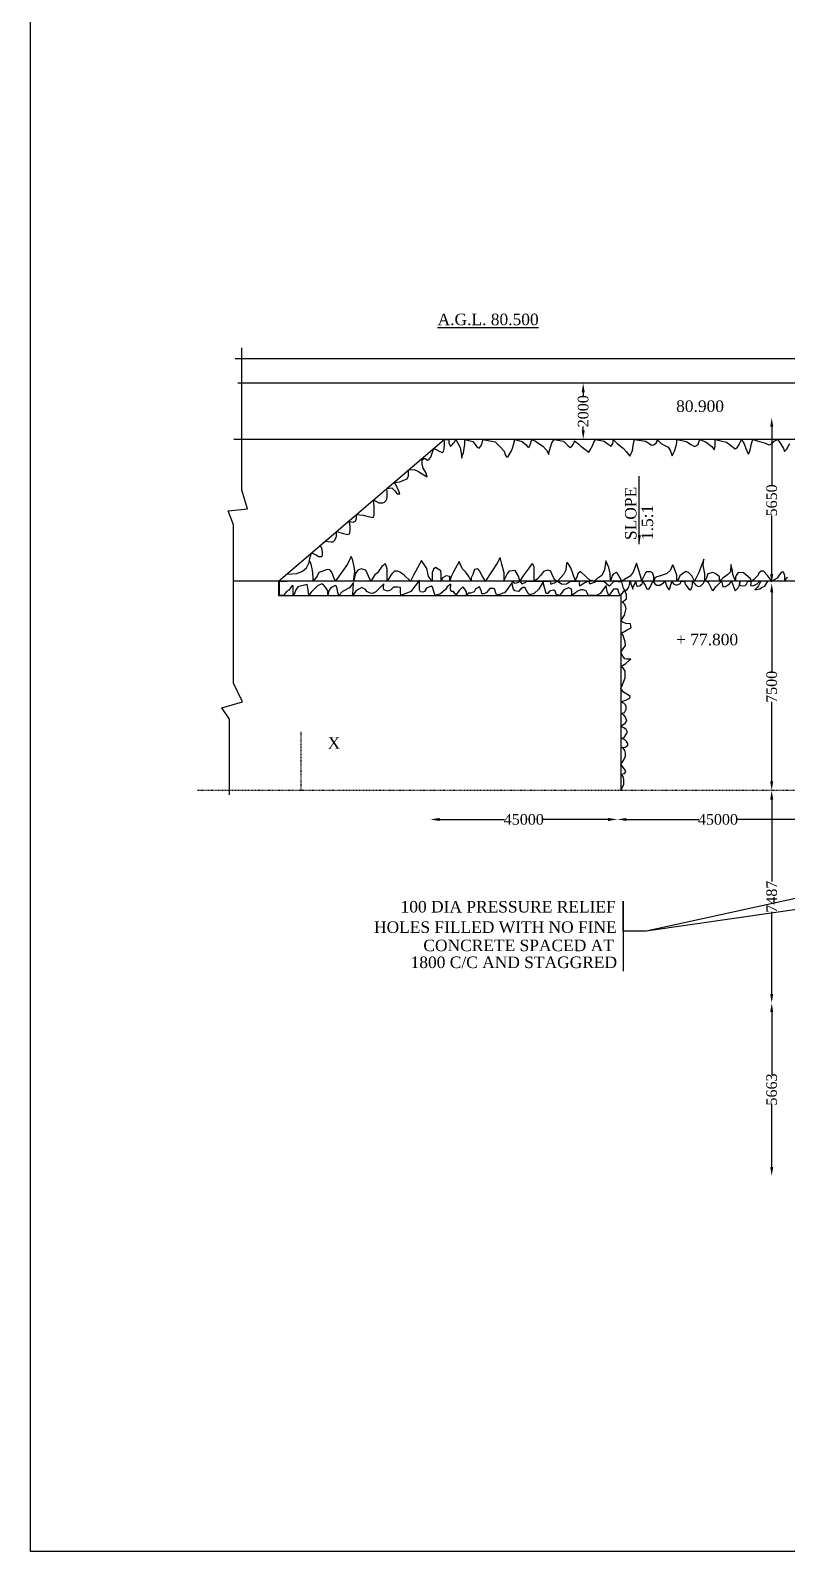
# Model space of a CAD drawing. Header units: millimetres. Extents: x -109570 to 230732, y -246061 to 110368.
# Drawn here: x 1161 to 26097, y 10129 to 60249 of the extents above; entities that cross this region are included whole.
import ezdxf

# ---------------------------------------------------------------- set-up
doc = ezdxf.new("R2010")
doc.units = ezdxf.units.MM
doc.header["$MEASUREMENT"] = 0
doc.header["$PDMODE"] = 33
doc.header["$PDSIZE"] = 500
doc.linetypes.add('ACAD_ISO03W100', pattern=[30, 12, -18])
for name, color, linetype in [('DIM', 5, 'Continuous'), ('DOT LINE', 3, 'ACAD_ISO03W100'), ('DWG. LINE', 1, 'Continuous'), ('HATCH', 2, 'Continuous'), ('TEXT', 7, 'Continuous'), ('TITLE', 7, 'Continuous')]:
    doc.layers.add(name, color=color, linetype=linetype)
doc.styles.get("Standard").update_dxf_attribs({"font": 'TIMES.TTF', "height": 350})
doc.dimstyles.get("Standard").update_dxf_attribs({"dimtxt": 350, "dimasz": 300, "dimexe": 0.18, "dimexo": 0.0625, "dimgap": 0.09, "dimtad": 0, "dimdec": 0, "dimzin": 0, "dimdsep": 46, "dimtxsty": 'Standard', "dimcen": 0.09, "dimse1": 1, "dimse2": 1, "dimclrd": 5, "dimclre": 5, "dimclrt": 4, "dimadec": 0, "dimazin": 0, "dimtfac": 1, "dimtdec": 0, "dimtofl": 0, "dimtmove": 0, "dimatfit": 3, "dimfxl": 1, "dimtolj": 1, "dimtzin": 0, "dimarcsym": 0})

# ---------------------------------------------------------------- blocks, each defined once
blk = doc.blocks.new('*D37')
at = {"layer": 'Defpoints', "color": 0}
for p in [(19390, 48629), (19402, 48629), (19402, 46775)]:
    blk.add_point(p, dxfattribs=at)
at = {"layer": 'DIM', "color": 5, "lineweight": -2}
for p, q in [((19390, 48329), (19390, 48204)), ((19390, 47075), (19390, 47200))]:
    blk.add_line(p, q, dxfattribs=at)
at = {"layer": 'DIM', "color": 5}
for points in [[(19340, 48329), (19440, 48329), (19390, 48629)], [(19340, 47075), (19440, 47075), (19390, 46775)]]:
    blk.add_solid(points, dxfattribs=at)
at = {"layer": 'DIM', "color": 4, "insert": (19390, 47702), "char_height": 350, "attachment_point": 5, "rotation": 90}
blk.add_mtext('\\A1;2000', dxfattribs=at)
blk = doc.blocks.new('*D39')
at = {"layer": 'Defpoints', "color": 0}
for p in [(25652, 47491), (25606, 42036), (25652, 42036)]:
    blk.add_point(p, dxfattribs=at)
at = {"layer": 'DIM', "color": 5, "lineweight": -2}
for p, q in [((25606, 47191), (25606, 45259)), ((25606, 42336), (25606, 44268))]:
    blk.add_line(p, q, dxfattribs=at)
at = {"layer": 'DIM', "color": 5}
for points in [[(25556, 47191), (25656, 47191), (25606, 47491)], [(25556, 42336), (25656, 42336), (25606, 42036)]]:
    blk.add_solid(points, dxfattribs=at)
at = {"layer": 'DIM', "color": 4, "insert": (25606, 44764), "char_height": 350, "attachment_point": 5, "rotation": 90}
blk.add_mtext('\\A1;5650', dxfattribs=at)
blk = doc.blocks.new('*D40')
at = {"layer": 'Defpoints', "color": 0}
for p in [(25652, 42036), (25606, 35206), (25606, 35206)]:
    blk.add_point(p, dxfattribs=at)
at = {"layer": 'DIM', "color": 5, "lineweight": -2}
for p, q in [((25606, 41736), (25606, 39119)), ((25606, 35506), (25606, 38123))]:
    blk.add_line(p, q, dxfattribs=at)
at = {"layer": 'DIM', "color": 5}
for points in [[(25556, 41736), (25656, 41736), (25606, 42036)], [(25556, 35506), (25656, 35506), (25606, 35206)]]:
    blk.add_solid(points, dxfattribs=at)
at = {"layer": 'DIM', "color": 4, "insert": (25606, 38621), "char_height": 350, "attachment_point": 5, "rotation": 90}
blk.add_mtext('\\A1;7500', dxfattribs=at)
blk = doc.blocks.new('*D41')
at = {"layer": 'Defpoints', "color": 0}
for p in [(25606, 35206), (25606, 28205), (25975, 28205)]:
    blk.add_point(p, dxfattribs=at)
at = {"layer": 'DIM', "color": 5, "lineweight": -2}
for p, q in [((25606, 34906), (25606, 32202)), ((25606, 28505), (25606, 31210))]:
    blk.add_line(p, q, dxfattribs=at)
at = {"layer": 'DIM', "color": 5}
for points in [[(25556, 34906), (25656, 34906), (25606, 35206)], [(25556, 28505), (25656, 28505), (25606, 28205)]]:
    blk.add_solid(points, dxfattribs=at)
at = {"layer": 'DIM', "color": 4, "insert": (25606, 31706), "char_height": 350, "attachment_point": 5, "rotation": 90}
blk.add_mtext('\\A1;7487', dxfattribs=at)
blk = doc.blocks.new('*D42')
at = {"layer": 'Defpoints', "color": 0}
for p in [(25975, 28205), (25283, 22502), (25606, 22502)]:
    blk.add_point(p, dxfattribs=at)
at = {"layer": 'DIM', "color": 5, "lineweight": -2}
for p, q in [((25606, 27905), (25606, 25837)), ((25606, 22802), (25606, 24871))]:
    blk.add_line(p, q, dxfattribs=at)
at = {"layer": 'DIM', "color": 5}
for points in [[(25556, 27905), (25656, 27905), (25606, 28205)], [(25556, 22802), (25656, 22802), (25606, 22502)]]:
    blk.add_solid(points, dxfattribs=at)
at = {"layer": 'DIM', "color": 4, "insert": (25606, 25354), "char_height": 350, "attachment_point": 5, "rotation": 90}
blk.add_mtext('\\A1;5663', dxfattribs=at)
blk = doc.blocks.new('*D43')
at = {"layer": 'Defpoints', "color": 0}
for p in [(14352, 34303), (20511, 34303), (20511, 34252)]:
    blk.add_point(p, dxfattribs=at)
at = {"layer": 'DIM', "color": 5, "lineweight": -2}
for p, q in [((14652, 34252), (16799, 34252)), ((20211, 34252), (18064, 34252))]:
    blk.add_line(p, q, dxfattribs=at)
at = {"layer": 'DIM', "color": 5}
for points in [[(14652, 34302), (14652, 34202), (14352, 34252)], [(20211, 34302), (20211, 34202), (20511, 34252)]]:
    blk.add_solid(points, dxfattribs=at)
at = {"layer": 'DIM', "color": 4, "insert": (17432, 34252), "char_height": 350, "attachment_point": 5}
blk.add_mtext('\\A1;45000', dxfattribs=at)
blk = doc.blocks.new('*D44')
at = {"layer": 'Defpoints', "color": 0}
for p in [(20511, 34303), (27155, 34252), (27155, 34252)]:
    blk.add_point(p, dxfattribs=at)
at = {"layer": 'DIM', "color": 5, "lineweight": -2}
for p, q in [((20811, 34252), (23200, 34252)), ((26855, 34252), (24466, 34252))]:
    blk.add_line(p, q, dxfattribs=at)
at = {"layer": 'DIM', "color": 5}
for points in [[(20811, 34302), (20811, 34202), (20511, 34252)], [(26855, 34302), (26855, 34202), (27155, 34252)]]:
    blk.add_solid(points, dxfattribs=at)
at = {"layer": 'DIM', "color": 4, "insert": (23833, 34252), "char_height": 350, "attachment_point": 5}
blk.add_mtext('\\A1;45000', dxfattribs=at)

msp = doc.modelspace()

# ---------------------------------------------------------------- linework, layer by layer
at = {"layer": 'DIM'}
msp.add_lwpolyline([(20708, 30574.4), (20708, 31563.9), (20708, 29254.9)], dxfattribs=at)
at = {"layer": 'DOT LINE'}
for p, q in [((10094.4, 35206.5), (10094.4, 37135.5)), ((152500.5, 35206.5), (6645.5, 35206.5))]:
    msp.add_line(p, q, dxfattribs=at)
at = {"layer": 'DWG. LINE'}
for p, q in [((9344.9, 41625.9), (20634.3, 41625.9)), ((20634.3, 41625.9), (20634.3, 35206.5))]:
    msp.add_line(p, q, dxfattribs=at)
msp.add_lwpolyline([(7913.4, 49438.6), (36836.6, 49438.6, 0.4142136), (37636.6, 50238.6), (37636.6, 57202.6)], format="xyb", dxfattribs=at)
for points in [[(7730.1, 35061.1), (7730.1, 37553.9), (7475.6, 37931.9), (8160.4, 38125.4), (7856.7, 38738.4), (7856.7, 43959.4), (7685.2, 44415.2), (8316.9, 44489.5), (8131.1, 45101.9), (8131.1, 49788)], [(38508.6, 35206.5), (38508.6, 48629.2), (7999, 48629.2)], [(28626.7, 46774.8), (7874.4, 46774.8)], [(9344.9, 42105), (14803.1, 46774.8)], [(37206.1, 39256.9), (28092.2, 42105), (7846.5, 42105)], [(9344.9, 42105), (9344.9, 41625.9)]]:
    msp.add_lwpolyline(points, dxfattribs=at)
at = {"layer": 'HATCH'}
for points in [[(9614.7, 42335.8), (9950.8, 42353.8), (10134.2, 42429.5), (10261.8, 42541), (10357.5, 42716.3), (10377.5, 42851.7), (10433.3, 43036.2), (10580, 42968.5), (10658.8, 42918.1), (10766, 42915), (10791.3, 42962.2), (10797.6, 43044.1), (10781.8, 43144.9), (10759.7, 43211), (10708.1, 43271.3), (10885.9, 43423.4), (11081.8, 43401.1), (11148, 43404.2), (11189, 43438.9), (11248.9, 43539.7), (11252.1, 43583.7), (11252.1, 43618.4), (11259.2, 43742.8), (11482.7, 43669.4), (11615.1, 43644.2), (11690.8, 43669.4), (11709.7, 43811.1), (11709.7, 43896.1), (11694, 43987.5), (11694, 44019), (11646.7, 44074.3), (11807.7, 44041.8), (11880.2, 44076.5), (11914.9, 44164.6), (11914.9, 44208.7), (11914.9, 44237.1), (11913.1, 44302.2), (12136, 44271.9), (12303.1, 44234.1), (12467, 44202.6), (12467, 44202.6), (12492.3, 44290.8), (12492.3, 44363.3), (12492.3, 44542.8), (12486, 44693.9), (12472.9, 44781.1), (12646.9, 44685.4), (12785.7, 44685.4), (12842.4, 44707.5), (12877.1, 44754.7), (12911.8, 44811.4), (12924.4, 44874.4), (12924.4, 44956.3), (12924.4, 45044.4), (12915, 45159.4), (13079.4, 45180.2), (13174, 45082.6), (13259.1, 44975.5), (13341.1, 44975.5), (13319, 45044.8), (13255.9, 45186.5), (13208.6, 45284.1), (13146.2, 45357.2), (13338.7, 45375.7), (13502.8, 45437.7), (13582.6, 45477.6), (13629.1, 45572.8), (13626.5, 45768.1), (13817.8, 45781.8), (13941.9, 45730.9), (14024, 45668.9), (14245.7, 45538.2), (14199.1, 45682.2), (14112.6, 45826.1), (14081.6, 45941.3), (14081.6, 46038.7), (14083.8, 46098.5), (14112.6, 46122.8), (14145.9, 46140.5), (14181.4, 46140.5), (14221.3, 46114), (14252.3, 46087.4), (14278.9, 46098.5), (14312.2, 46127.3), (14365.4, 46187.1), (14468, 46488), (14514.4, 46454.2), (14658.5, 46370.1), (14753.9, 46339.1), (14780.5, 46376.7), (14809.3, 46467.5), (14815.9, 46591.5), (14815.9, 46669), (14803.1, 46774.8), (14958, 46774.8), (14955.5, 46658), (15012.9, 46543.5), (15012.9, 46543.5), (15047.8, 46575.8), (15075.2, 46603.2), (15107.6, 46638.1), (15135, 46675.4), (15192.3, 46774.8), (15257.1, 46653), (15329.4, 46503.6), (15376.8, 46257.2), (15391.7, 46152.6), (15384.2, 46204.9), (15446.6, 46326.9), (15488.9, 46618.1), (15488.9, 46774.8), (15749.1, 46707.4), (15888.7, 46518.2), (15961, 46488.3), (16013.3, 46555.6), (16048.2, 46630.2), (16080.6, 46732.3), (16080.6, 46774.8), (16487.6, 46695), (16627.2, 46550.6), (16779.3, 46388.8), (16831.6, 46239.4), (16876.5, 46189.6), (16918.8, 46209.6), (17026, 46396.3), (17060.9, 46480.9), (17093.3, 46590.4), (17125.7, 46714.9), (17125.7, 46774.8), (17373, 46700.3), (17510.1, 46598.3), (17555, 46526.1), (17604.8, 46508.6), (17617.3, 46548.5), (17667.2, 46645.6), (17679.6, 46702.8), (17689.6, 46737.7), (17689.6, 46774.8), (17819.2, 46712.8), (18056, 46548.5), (18175.6, 46421.5), (18255.4, 46277.1), (18241.3, 46302.6), (18322.7, 46555.9), (18360.1, 46663), (18427.4, 46774.8), (18737.5, 46713.1), (18882, 46576.2), (18959.3, 46506.5), (19026.6, 46558.8), (19056.5, 46611.1), (19093.9, 46675.8), (19103.9, 46728.1), (19241, 46621), (19315.7, 46553.8), (19487.7, 46419.4), (19537.6, 46374.6), (19577.4, 46349.7), (19604.9, 46409.4), (19707.1, 46586.2), (19739.5, 46678.3), (19791.8, 46774.8), (20079.2, 46715.6), (20213.8, 46618.5), (20308.5, 46551.3), (20335.9, 46586.2), (20365.8, 46640.9), (20380.8, 46688.2), (20380.8, 46774.8), (20517.9, 46623.5), (20704.8, 46481.6), (20802, 46379.5), (20924.5, 46217.3), (21016.8, 46404), (21039.2, 46573.3), (21066.6, 46740.1), (21066.6, 46774.8), (21458.5, 46713.1), (21645.4, 46586.2), (21705.2, 46591.2), (21792.5, 46648.4), (21829.9, 46708.2), (21829.9, 46774.8), (21974.4, 46631), (22191.3, 46514), (22256.1, 46416.9), (22328.8, 46227.2), (22403.6, 46381.5), (22460.9, 46565.7), (22480.8, 46667.8), (22480.8, 46774.8), (22795.8, 46700.2), (22940.4, 46600.7), (23055, 46535.9), (23127.3, 46573.3), (23179.7, 46618.1), (23204.6, 46687.8), (23239.5, 46774.8), (23443.9, 46687.8), (23630.8, 46538.4), (23708.1, 46426.4), (23743, 46555.8), (23743, 46774.8), (24110.2, 46680.3), (24287.2, 46545.9), (24399.4, 46461.3), (24474.1, 46521), (24529, 46600.7), (24571.3, 46680.3), (24611.2, 46774.8), (24696, 46625.6), (24758.3, 46468.7), (24813.1, 46344.3), (24835.5, 46289.5), (24835.5, 46289.5), (24877.9, 46354.2), (24890.4, 46431.4), (24915.3, 46531), (24945.2, 46643), (24980.1, 46774.8), (25392.1, 46653.2), (25511.7, 46598.5), (25554.1, 46610.9), (25623.9, 46640.8), (25683.7, 46713), (25753.5, 46747.8), (25795.9, 46774.8), (25870.7, 46675.7), (25992.8, 46469), (26030.2, 46376.9), (26095, 46436.7), (26202.2, 46635.8)], [(26126.1, 42227.6), (26079.6, 42196.6), (26042, 42105), (26034.3, 42291.7), (25990, 42402.3), (25990, 42402.3), (25925.8, 42400.1), (25868.2, 42322.7), (25832.8, 42269.6), (25788.6, 42203.3), (25613.7, 42105), (25467.6, 42285.1), (25332.5, 42428.8), (25257.3, 42435.4), (25195.3, 42373.5), (25135.5, 42276.2), (25022.6, 42163.5), (24949.6, 42105), (24894.2, 42192.2), (24670.6, 42382.4), (24498, 42391.2), (24458.1, 42320.5), (24407.2, 42243.1), (24407.2, 42105), (24326.6, 42325.1), (24317.7, 42444.5), (24262.4, 42647.9), (24251.3, 42415.7), (24153.9, 42322.8), (23992.3, 42203.4), (23883.8, 42105), (23883.8, 42245.5), (23766.5, 42349.4), (23664.7, 42393.6), (23500.8, 42349.4), (23454.3, 42214.5), (23396.8, 42105), (23396.8, 42342.7), (23343.7, 42630.2), (23371.9, 42830), (23201.5, 42390), (23057.6, 42105), (22969.1, 42275), (22860.6, 42392.2), (22778.7, 42418.8), (22661.3, 42341.4), (22579.4, 42277.2), (22506.4, 42129.1), (22482, 42105), (22482, 42304.8), (22363.6, 42597.1), (22334.8, 42643.5), (22268.4, 42462.2), (22153.3, 42356.1), (21936.3, 42280.9), (21814.6, 42241.1), (21754.8, 42205.7), (21719.4, 42105), (21714.9, 42254.4), (21677.3, 42376), (21608.7, 42413.6), (21513.5, 42413.6), (21489.1, 42411.4), (21449.3, 42380.4), (21420.5, 42329.6), (21367.4, 42223.4), (21327.5, 42132.8), (21327.5, 42105), (21278.8, 42267.6), (21239, 42418), (21150.4, 42692.2), (21037.5, 42402.5), (20933.5, 42267.6), (20809.5, 42190.3), (20661.2, 42105), (20517.4, 42355.2), (20474, 42391.4), (20374.4, 42331.7), (20341.2, 42278.7), (20316.9, 42183.6), (20290.3, 42105), (20283.7, 42356.1), (20230.5, 42552.8), (20137.5, 42769.5), (20093.3, 42477.7), (20004.7, 42291.9), (19838.7, 42177), (19767.9, 42105), (19741.3, 42105), (19604, 42135), (19500, 42238.9), (19296.3, 42424.6), (19212.2, 42345), (19174.6, 42234.5), (19136.9, 42152.6), (19136.9, 42105), (19047.3, 42351.2), (18983.6, 42542.1), (18898.6, 42680), (18845.5, 42726), (18827.8, 42605.8), (18820.7, 42460.8), (18753.5, 42337), (18541.1, 42105), (18452.6, 42146.1), (18371.1, 42308.7), (18318, 42432.5), (18218.9, 42464.3), (18084.4, 42421.9), (17978.2, 42294.6), (17882.6, 42185), (17776.4, 42105), (17772.8, 42301.7), (17772.8, 42577.5), (17740.9, 42644.7), (17698.5, 42676.5), (17592.3, 42528), (17464.8, 42358.2), (17401.1, 42262.8), (17302, 42105), (17252.4, 42266.3), (17146.2, 42457.2), (16951.5, 42432.5), (16891.3, 42365.3), (16845.2, 42276.9), (16788.6, 42142.5), (16788.6, 42105), (16788.6, 42379.7), (16702.3, 42659.1), (16649.2, 42881.8), (16557.2, 42690.9), (16366, 42415.1), (16273.9, 42277.2), (16171.3, 42105), (16061.5, 42280.7), (15973, 42439.8), (15919.9, 42507), (15806.6, 42482.3), (15750, 42323.2), (15700.4, 42210), (15700.4, 42105), (15615.4, 42256), (15516.3, 42404.5), (15395.9, 42524.7), (15303.9, 42754.5), (15109.2, 42415.1), (15038.4, 42256), (14988.8, 42105), (14988.8, 42251.2), (14874, 42279.5), (14750.1, 42208.8), (14704.1, 42105), (14704.1, 42314.9), (14693.5, 42442.2), (14523.5, 42548.3), (14449.2, 42498.8), (14413.8, 42378.5), (14413.8, 42276), (14413.8, 42105), (14293.4, 42261.9), (14236.8, 42520), (14063.3, 42788.7), (13996, 42661.4), (13794.2, 42300.7), (13691.6, 42105), (13488.7, 42300.9), (13368.3, 42385.8), (13265.6, 42431.7), (13166.5, 42428.2), (13088.6, 42357.5), (13049.7, 42297.4), (12985.9, 42194.8), (12922.2, 42105), (12922.2, 42272.6), (12922.2, 42509.5), (12876.2, 42672.2), (12752.3, 42583.8), (12610.7, 42382.2), (12518.6, 42308), (12437.2, 42187.7), (12384.1, 42105), (12306.2, 42262), (12217.7, 42460), (12072.5, 42506), (11955.7, 42463.6), (11884.9, 42357.5), (11814.1, 42105), (11859.3, 42410.5), (11848.7, 42534.4), (11781.5, 42831.4), (11742.5, 42916.3), (11615.1, 42661.7), (11491.2, 42477.8), (11346, 42276.3), (11300, 42209.1), (11215, 42105), (11105.3, 42403.6), (11034.5, 42481.4), (10960.1, 42492), (10669.8, 42385.9), (10620.2, 42265.7), (10489.2, 42105), (10489.2, 42240.9), (10463.4, 42456.6), (10417.4, 42661.7), (10367.5, 42784)], [(20634.3, 35206.5), (20728, 35409.4), (20734.2, 35566.2), (20710.9, 35670.2), (20667.4, 35721.4), (20634.3, 35744.7), (20752.3, 35768.4), (20792.1, 35820.5), (20777.2, 35870.2), (20749.8, 35909.9), (20712.5, 35964.5), (20634.3, 36068.8), (20722.5, 36191.5), (20784.6, 36340.5), (20784.6, 36439.8), (20764.7, 36521.7), (20717.5, 36591.2), (20667.8, 36618.5), (20634.3, 36618.5), (20777.2, 36631.6), (20859.2, 36696.1), (20866.7, 36758.2), (20814.5, 36825.2), (20762.3, 36877.4), (20634.3, 36932), (20742.5, 36955), (20851.9, 37123.8), (20809.6, 37215.6), (20732.6, 37275.2), (20634.3, 37319.9), (20774.9, 37420.1), (20824.6, 37489.6), (20787.3, 37623.7), (20732.6, 37698.2), (20634.3, 37752.8), (20750.1, 37776), (20809.7, 37880.2), (20802.3, 37972.1), (20779.9, 38026.7), (20740.1, 38071.4), (20634.3, 38126), (20799.9, 38178.9), (20931.6, 38245.9), (20939.1, 38303), (20879.4, 38345.2), (20717.9, 38444.5), (20634.3, 38566.1), (20717.9, 38775.7), (20775, 38922.2), (20775, 39138.2), (20720.3, 39225.1), (20634.3, 39287.1), (20800, 39387.5), (20931.7, 39514.1), (20961.6, 39531.5), (20827.3, 39531.5), (20765.2, 39548.9), (20693.1, 39628.3), (20634.3, 39767.3), (20790, 39987.1), (20777.6, 40103.8), (20722.9, 40272.6), (20693.1, 40332.2), (20634.3, 40381.8), (20834.8, 40496.8), (20976.4, 40566.3), (20954.1, 40692.9), (20797.5, 40707.8), (20695.6, 40747.5), (20634.3, 40799.7), (20750.2, 40986.8), (20802.4, 41202.8), (20767.6, 41336.9), (20720.4, 41381.5), (20673.2, 41416.3), (20812.4, 41518.9), (20822.3, 41650.5), (20777.6, 41772.1), (20745.3, 41799.4), (20635.9, 41653), (20634.3, 41625.9), (20576.2, 41700.1), (20534, 41841.6), (20387.4, 41844.1), (20337.6, 41757.2), (20235.7, 41625.9), (20184.7, 41757.2), (20142.4, 41958.3), (20142.4, 41958.3), (20028.1, 41794.5), (19946.1, 41695.2), (19829.3, 41625.9), (19548.4, 41625.9), (19523.6, 41720), (19483.8, 41784.5), (19394.3, 41819.3), (19304.8, 41819.3), (19180.6, 41767.2), (19138.3, 41715), (19016.5, 41625.9), (19016.5, 41777.1), (18991.7, 41854.1), (18907.2, 41881.4), (18825.1, 41854.1), (18750.6, 41811.9), (18695.9, 41742.3), (18603.9, 41625.9), (18500.8, 41675), (18463.5, 41776.8), (18418.7, 41811.5), (18316.8, 41786.7), (18269.6, 41761.9), (18222.4, 41697.3), (18222.4, 41697.3), (18172.7, 41694.9), (18115.5, 41898.4), (18083.2, 42015.1), (18083.2, 42105), (17924.1, 41841.3), (17777.5, 41697.3), (17628.4, 41657.6), (17576.2, 41692.4), (17469.3, 41891), (17414.6, 41895.9), (17320.2, 41838.8), (17258, 41766.9), (17136.2, 41784.2), (17091.5, 41841.3), (17031.8, 42042.4), (16878.6, 41824), (16799.1, 41717.3), (16741.9, 41702.4), (16622.6, 41657.7), (16575.4, 41657.7), (16518.2, 41672.6), (16463.6, 41848.8), (16413.8, 41861.3), (16307, 41861.3), (16197.6, 41727.2), (16125.5, 41687.5), (16051, 41690), (16031.1, 41759.5), (15968.9, 41913.4), (15837.2, 41843.9), (15790, 41747.1), (15675.7, 41709.8), (15596.1, 41709.8), (15541.4, 41625.9), (15546.4, 41747.1), (15484.3, 41838.9), (15419.7, 41915.9), (15419.7, 41915.9), (15305.3, 41794.2), (15208.4, 41677.6), (15208.4, 41625.9), (15152.4, 41700.6), (15110.1, 41760.2), (15035.6, 41765.1), (15015.7, 41837.1), (15020.6, 42003.4), (15020.6, 42003.4), (14908.8, 41919), (14844.2, 41832.1), (14682.6, 41685.7), (14511.1, 41625.9), (14463.9, 41760.2), (14416.7, 41904.1), (14371.9, 41933.9), (14220.3, 41876.8), (14153.2, 41765.1), (14098.5, 41742.8), (14024, 41747.7), (13996.6, 41822.2), (13991.7, 41924), (13991.7, 42137.5), (13708.3, 41760.2), (13464.7, 41660.9), (13375.3, 41625.9), (13369, 41762.6), (13364, 41891.7), (13282, 41906.6), (13135.4, 41901.6), (13031, 41807.3), (12939, 41775), (12812.3, 41822.2), (12804.8, 41886.7), (12814.7, 42013.3), (12663.1, 41859.4), (12553.8, 41750.2), (12444.4, 41693.1), (12359.9, 41705.5), (12255.5, 41765.1), (12210.8, 41832.1), (12094, 41894.2), (11974.6, 41832.1), (11877.7, 41757.6), (11815.6, 41663.3), (11780.8, 41625.9), (11805.6, 41802.3), (11818.1, 42058), (11681.4, 41879.3), (11450.2, 41757.6), (11330.9, 41625.9), (11302.2, 41730), (11279.8, 41846.7), (11247.5, 41943.5), (11215.2, 41955.9), (11115.7, 41903.8), (11043.7, 41846.7), (10994, 41754.9), (10966.6, 41625.9), (10964.1, 41789.6), (10897, 41908.8), (10820, 41990.7), (10767.8, 42013), (10633.6, 41948.5), (10417.3, 41740), (10375.1, 41682.9), (10345.3, 41625.9), (10325.4, 41819.4), (10293.1, 41990.7), (9977.4, 41913.7), (9912.8, 41812), (9880.5, 41722.6), (9830.8, 41625.9), (9830.8, 41933.6), (9796, 41960.9), (9684.1, 41809.5), (9609.6, 41762.3), (9512.6, 41625.9), (9370.9, 41625.9), (9370.9, 42105), (9622, 42105)], [(17031.8, 42105), (17111, 42050.2), (17129.6, 42037.8), (17187.1, 42044), (17264.8, 42065.7), (17302, 42105), (17364.2, 42017.7), (17396.8, 42030.1), (17480.7, 42061.1), (17514.9, 42078.2), (17514.9, 42105), (18314.1, 42105), (18306.3, 42025.3), (18328, 42008.3), (18401, 42033.1), (18439.9, 42051.7), (18541.1, 42105), (18626.3, 42048.6), (18700.8, 42005.2), (18843.7, 42009.8), (18971.1, 42105), (19263.9, 42105), (19262.3, 42009.8), (19268.5, 41954), (19310.5, 41969.5), (19383.5, 42025.3), (19448.7, 42059.5), (19573, 42105), (19593.2, 42025.3), (19639.8, 42028.4), (19703.4, 42045.5), (19762.5, 42073.4), (19806, 42105), (20070, 42105), (20240.9, 41952.4), (20276.6, 41975.7), (20359, 42050.2), (20411.8, 42105), (20650.4, 42085.9), (20700.1, 41909), (20726.5, 41834.5), (20768.6, 41779.7), (20843, 41826.8), (20889.6, 41910.5), (20917.6, 41988.1), (20944, 42124.6), (20961.1, 42016), (20999.9, 41901.2), (21023.2, 41840.7), (21041.8, 41902.8), (21114.9, 42070.3), (21114.9, 42105), (21152.7, 41962), (21183.7, 41941.8), (21264.5, 41948), (21295.6, 41985.2), (21332.9, 42016.3), (21348.4, 42056.6), (21348.4, 42105), (21430.7, 41968.2), (21492.9, 41850.3), (21555, 41836.3), (21600, 41906.1), (21621.8, 41952.7), (21688.6, 42105), (21768.4, 42007), (21819.7, 41966.7), (21914.5, 41968.2), (21976.6, 42005.4), (22040.3, 42050.4), (22077.6, 42105), (22077.6, 42105), (22139.7, 41965.1), (22170.8, 41878.2), (22229.8, 41822.4), (22246.9, 41864.3), (22281, 41985.3), (22299.7, 42041.1), (22315.2, 42105), (22371.1, 42019.4), (22465.9, 41972.9), (22593.3, 42028.7), (22605.7, 42069), (22605.7, 42105), (22722.9, 42105), (22772.6, 41971.3), (22879.8, 41830.1), (22914, 41822.4), (22951.2, 41844.1), (22982.3, 41941.8), (22997.8, 42003.9), (22997.8, 42105), (22997.8, 42105), (23098.8, 41976), (23178, 41926.3), (23265, 41954.2), (23297.6, 41986.8), (23355.1, 42034.9), (23396.8, 42126.4), (23512.9, 42073.6), (23578.8, 41943.4), (23642.5, 41802.2), (23676.6, 41791.3), (23760.5, 41920.1), (23816.4, 41966.6), (23867.7, 42019.4), (23953.1, 42105), (23984.7, 41975.9), (23997.1, 41910.7), (24084.1, 41930.9), (24213, 42017.8), (24276.7, 42105), (24352.8, 41895.2), (24397.9, 41780.4), (24458.4, 41837.8), (24501.9, 41884.4), (24539.2, 41975.9), (24559.4, 42105), (24539.2, 41975.9), (24632.8, 41943.5), (24735.3, 41965.3), (24786.6, 42010.3), (24802.1, 42056.8), (24817.7, 42105), (24924.8, 42105), (24907.8, 41957.5), (24979.2, 41946.6), (25055.3, 41985.4), (25125.2, 42018), (25216.9, 42105), (25246.4, 42105), (25165.6, 41945.1), (25131.4, 41895.4), (25048, 41812.8), (25211.1, 41846.9), (25274.8, 41891.9), (25377.3, 41933.8), (25480.9, 42105)]]:
    msp.add_lwpolyline(points, dxfattribs=at)
at = {"layer": 'TITLE', "lineweight": 30}
msp.add_lwpolyline([(1161.3, 110368.3), (230620.2, 110368.3), (230620.2, 10129.3), (1161.3, 10129.3)], close=True, dxfattribs=at)

# ---------------------------------------------------------------- texts
at = {"layer": 'TEXT'}
for s, p in [('%%UA.G.L. 80.500', (14589.5, 50536.9)), ('80.900', (22454.4, 47678.7)), ('+ 77.800', (22454.4, 39990)), ('X', (10964.7, 36579)), ('100 DIA PRESSURE RELIEF', (13368.3, 31185.5)), ('HOLES FILLED WITH NO FINE', (12491.7, 30514.5)), ('CONCRETE SPACED AT', (14119.7, 29911.9)), ('1800 C/C AND STAGGRED', (13698.5, 29354.7))]:
    msp.add_text(s, height=380, dxfattribs=at).set_placement(p)
for s, p in [('SLOPE', (21146.8, 43457.1)), ('1.5:1', (21694.4, 43457.1))]:
    msp.add_text(s, height=380, rotation=90, dxfattribs=at).set_placement(p)

# ---------------------------------------------------------------- dimensions: what is measured, and where the dimension line sits
at = {"layer": 'DIM'}
for base, p1, p2, text, picture, middle in [((19390.3, 48629.2), (19401.8, 46774.8), (19401.8, 48629.2), '2000', '*D37', (19390.3, 47702)), ((25606.3, 42036), (25652.4, 47491.1), (25652.4, 42036), '5650', '*D39', (25606.3, 44763.6))]:
    dim = msp.add_linear_dim(base=base, p1=p1, p2=p2, angle=90, text=text, dimstyle='Standard', dxfattribs=at)
    dim.commit()
    dim.dimension.update_dxf_attribs({"geometry": picture, "text_midpoint": middle})
for base, p1, p2, text, picture, middle in [((25606.3, 35206.5), (25652.4, 42036), (25606.3, 35206.5), '7500', '*D40', (25606.3, 38621.3)), ((25606.3, 28205.1), (25606.3, 35206.5), (25974.7, 28205.1), '7487', '*D41', (25606.3, 31705.8)), ((25606.3, 22502.1), (25974.7, 28205.1), (25282.7, 22502.1), '5663', '*D42', (25606.3, 25353.6))]:
    dim = msp.add_linear_dim(base=base, p1=p1, p2=p2, angle=90, text=text, dimstyle='Standard', override={"dimtmove": 1}, dxfattribs=at)
    dim.commit()
    dim.dimension.update_dxf_attribs({"geometry": picture, "text_midpoint": middle})
dim = msp.add_linear_dim(base=(20511, 34252.4), p1=(14352, 34302.5), p2=(20511, 34302.5), text='45000', dimstyle='Standard', dxfattribs=at)
dim.commit()
dim.dimension.update_dxf_attribs({"geometry": '*D43', "text_midpoint": (17431.5, 34252.4)})
dim = msp.add_linear_dim(base=(27154.9, 34252.4), p1=(20511, 34302.5), p2=(27154.9, 34252.4), text='45000', dimstyle='Standard', override={"dimtmove": 1}, dxfattribs=at)
dim.commit()
dim.dimension.update_dxf_attribs({"geometry": '*D44', "text_midpoint": (23832.9, 34252.4)})

# ---------------------------------------------------------------- leaders
for points in [[(21240.4, 43320.9), (21240.4, 45558.2)], [(34525.7, 33421.8), (21471, 30574.4)], [(30319.6, 31848.3), (21471, 30574.4), (20708, 30574.4)]]:
    msp.add_leader(points, dimstyle='Standard', override={"dimgap": 0.09, "dimtad": 0}, dxfattribs=at)

doc.saveas('drawing.dxf')
